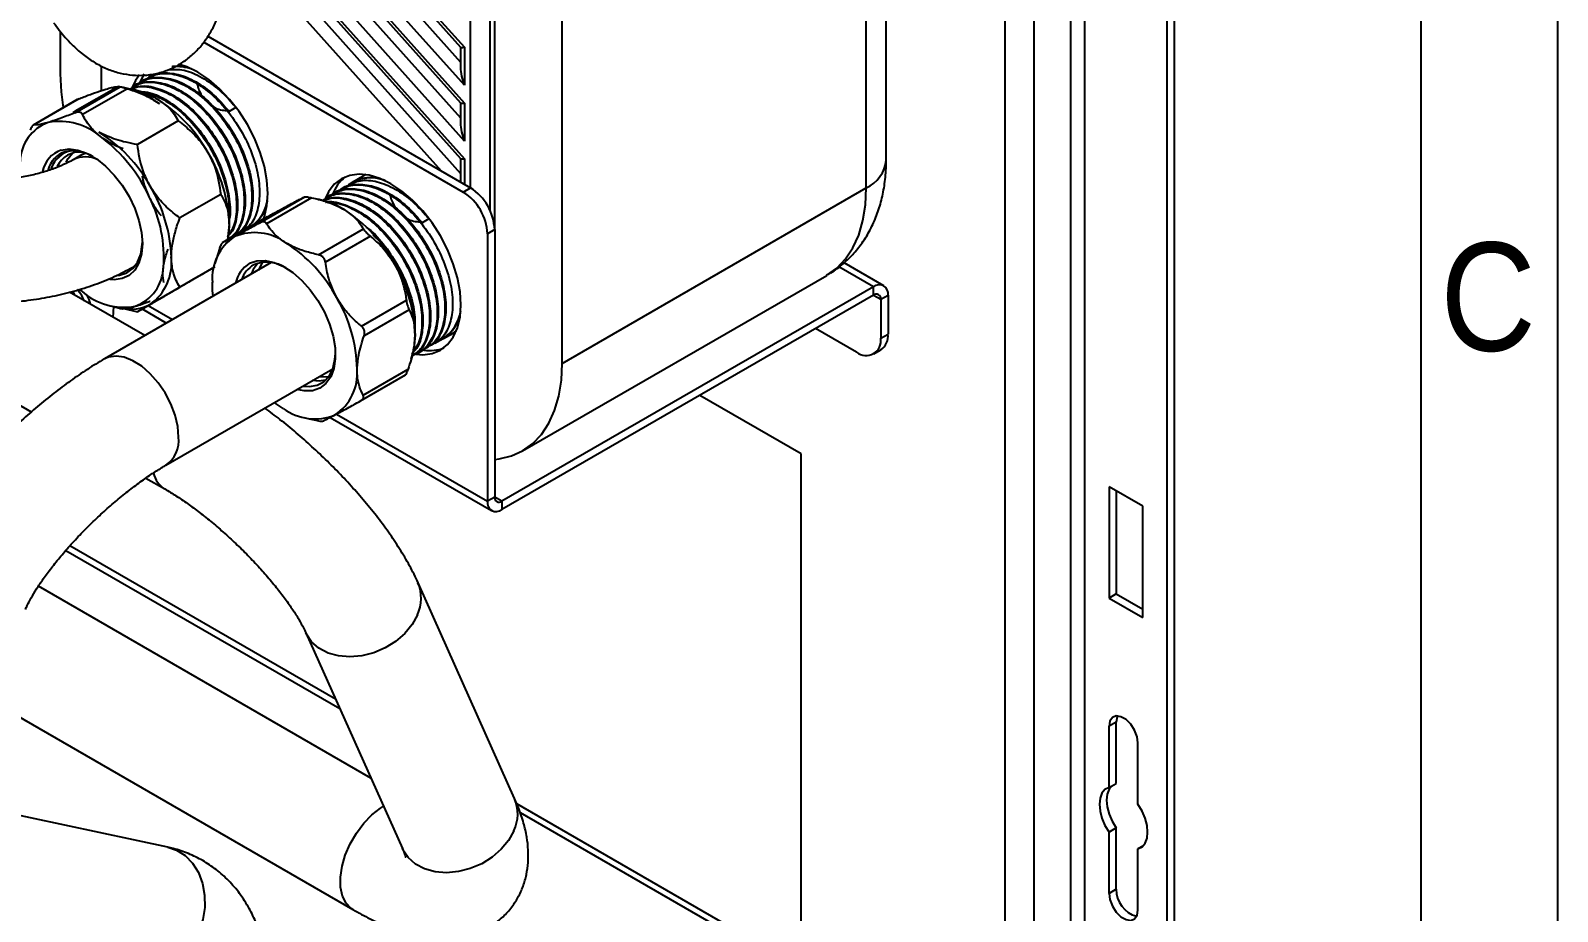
# Model space of a CAD drawing. Extents: x 150 to 4150, y 50 to 2920.
# Drawn here: x 3591 to 4150, y 1009 to 1332 of the extents above; entities that cross this region are included whole.
import ezdxf

# ---------------------------------------------------------------- set-up
doc = ezdxf.new("R2010")
doc.units = 0
doc.header["$LTSCALE"] = 10
doc.linetypes.add('SLD-KATı', pattern=[0])
doc.layers.get('0').update_dxf_attribs({"linetype": 'CONTINUOUS'})
doc.styles.add('SLDTEXTSTYLE1', font='GOTHIC.TTF', dxfattribs={"width": 0.913})

msp = doc.modelspace()

# ---------------------------------------------------------------- linework, layer by layer
at = {"color": 7, "linetype": 'SLD-KATı'}
for p, q in [((4150, 2920), (4150, 50)), ((4100, 2870), (4100, 100)), ((3971.6, 2143.39), (3971.6, 927.91)), ((3976.9, 927.91), (3976.9, 2143.39)), ((3947.73, 923.17), (3947.73, 2132.67)), ((3958.34, 920.26), (3958.34, 2132.67)), ((4006.95, 2126.04), (4006.95, 910.56)), ((4009.6, 2127.57), (4009.6, 912.09)), ((3904.14, 1284.29), (3904.14, 1872.2)), ((3896.82, 1274.08), (3896.82, 1861.99)), ((3785.45, 1209.79), (3785.45, 1797.7)), ((3760.7, 1258.78), (3760.7, 1763)), ((3689.99, 1392.31), (3749.62, 1325.6)), ((3690.7, 1390.01), (3748.21, 1325.68)), ((3691.76, 1383.3), (3748.16, 1320.21)), ((3749.62, 1311.67), (3689.99, 1378.37)), ((3689.99, 1371.89), (3749.62, 1305.19)), ((3690.7, 1369.59), (3748.21, 1305.27)), ((3691.76, 1362.88), (3748.16, 1299.8)), ((3749.62, 1291.26), (3689.99, 1357.96)), ((3689.99, 1351.48), (3749.62, 1284.78)), ((3690.7, 1349.18), (3748.21, 1284.85)), ((3691.76, 1342.47), (3748.16, 1279.38)), ((3601.6, 1331.42), (3601.6, 1315.92)), ((3654.12, 1327.45), (3749.21, 1272.56)), ((3655.65, 1329.64), (3751.86, 1274.09)), ((3748.16, 1325.74), (3748.16, 1318.25)), ((3749.62, 1325.6), (3749.62, 1311.67)), ((3616.63, 1309.76), (3616.63, 1318.77)), ((3633.98, 1314.61), (3633.63, 1314.4)), ((3634.93, 1314.91), (3636.58, 1315.76)), ((3607.09, 1301.65), (3623.57, 1311.17)), ((3622.85, 1311.28), (3607.88, 1302.64)), ((3626.19, 1310.44), (3609.71, 1300.93)), ((3622.85, 1311.28), (3623.54, 1311.15)), ((3625.64, 1310.64), (3624.16, 1311.03)), ((3628.37, 1311.37), (3628.01, 1311.16)), ((3629.95, 1309.7), (3628.3, 1310.13)), ((3631.17, 1312.99), (3630.82, 1312.78)), ((3607.81, 1306.43), (3591.69, 1297.12)), ((3608.37, 1306.7), (3591.89, 1297.18)), ((3665.9, 1303.53), (3663.45, 1302.12)), ((3748.16, 1305.32), (3748.16, 1297.84)), ((3749.62, 1305.19), (3749.62, 1291.26)), ((3607.88, 1302.64), (3606.16, 1301.65)), ((3608.05, 1302.35), (3607.88, 1302.64)), ((3644.82, 1298.6), (3629.85, 1289.96)), ((3609.8, 1286.43), (3606.26, 1284.39)), ((3609.8, 1286.43), (3610.68, 1286.86)), ((3748.16, 1284.91), (3748.16, 1277.43)), ((3708.82, 1276.17), (3707.14, 1275.2)), ((3712.32, 1278.28), (3708.79, 1276.24)), ((3713.66, 1278.94), (3712.32, 1278.28)), ((3660.35, 1271.7), (3645.38, 1263.06)), ((3674.66, 1261.27), (3691.14, 1270.79)), ((3693.66, 1270.47), (3677.18, 1260.96)), ((3698.01, 1269.39), (3696.04, 1269.91)), ((3699.08, 1270.55), (3698.73, 1270.34)), ((3701.88, 1272.17), (3701.53, 1271.96)), ((3704.69, 1273.79), (3704.34, 1273.58)), ((3749.21, 1272.56), (3751.86, 1274.09)), ((3785.45, 1209.79), (3896.82, 1274.08)), ((3677.41, 1263.47), (3660.93, 1253.96)), ((3663.48, 1260.82), (3662.81, 1255.04)), ((3696.21, 1249.54), (3712.69, 1259.05)), ((3736.61, 1262.71), (3734.16, 1261.3)), ((3760.7, 1258.78), (3758.05, 1257.25)), ((3760.7, 1258.78), (3760.7, 1160.8)), ((3715.17, 1256.37), (3698.69, 1246.85)), ((3758.05, 1257.25), (3758.05, 1159.27)), ((3658.63, 1247.88), (3658.23, 1246.43)), ((3659.85, 1251.72), (3658.67, 1247.87)), ((3678.89, 1246.71), (3617.75, 1211.42)), ((3628.76, 1245.41), (3629.11, 1245.62)), ((3657.87, 1244.9), (3645.38, 1237.69)), ((3770.95, 1177.74), (3882.32, 1242.03)), ((3903.22, 1238.22), (3888.67, 1246.62)), ((3606.1, 1236.4), (3606.81, 1234.79)), ((3609.42, 1236.18), (3608.62, 1236.79)), ((3644.82, 1237.36), (3629.85, 1228.72)), ((3899.47, 1237.84), (3763.35, 1159.27)), ((3899.47, 1234.78), (3899.47, 1237.84)), ((3632.53, 1219.95), (3604.93, 1235.88)), ((3620.1, 1230.81), (3623.25, 1229.99)), ((3711.88, 1223.39), (3728.36, 1232.9)), ((3899.47, 1234.78), (3763.35, 1156.2)), ((3902.12, 1233.25), (3904.78, 1234.78)), ((3902.12, 1233.25), (3902.12, 1218.96)), ((3904.78, 1234.78), (3904.78, 1220.49)), ((3624.43, 1230), (3629.85, 1228.72)), ((3631.6, 1229.73), (3640.53, 1224.57)), ((3729.35, 1229.42), (3712.87, 1219.91)), ((3741.91, 1218.86), (3745.44, 1220.9)), ((3893.29, 1213.86), (3878.26, 1222.53)), ((3902.12, 1218.96), (3904.78, 1220.49)), ((3733.18, 1213.91), (3733.53, 1214.11)), ((3735.98, 1215.53), (3736.33, 1215.73)), ((3738.79, 1217.15), (3741.87, 1218.93)), ((3899.53, 1213.24), (3902.19, 1214.77)), ((3730.17, 1211.42), (3730.59, 1212.95)), ((3640.25, 1172.45), (3701.39, 1207.74)), ((3727.89, 1205.42), (3711.41, 1195.91)), ((3712.5, 1198.15), (3728.98, 1207.66)), ((3577.98, 1199.48), (3590.95, 1191.99)), ((3872.96, 1176.6), (3835.82, 1198.04)), ((3690.81, 1189.99), (3692.76, 1189.48)), ((3692.76, 1189.51), (3695.17, 1188.91)), ((3700.46, 1189.98), (3759.6, 1155.83)), ((3872.96, 982.67), (3872.96, 1176.6)), ((3632.92, 1167.76), (3639.85, 1163.76)), ((3998.11, 1157.42), (3985.74, 1164.56)), ((3985.74, 1164.56), (3985.74, 1123.74)), ((3760.7, 1160.8), (3758.05, 1159.27)), ((3763.35, 1159.27), (3763.35, 1156.2)), ((3988.39, 1163.03), (3988.39, 1125.27)), ((3998.11, 1116.59), (3998.11, 1157.42)), ((3702.41, 1086.73), (3605.09, 1142.9)), ((3715.34, 1057.81), (3593.57, 1128.11)), ((3767.99, 1050.31), (3732.62, 1129.4)), ((3988.39, 1125.27), (3985.74, 1123.74)), ((3988.39, 1125.27), (3998.11, 1119.65)), ((3985.74, 1123.74), (3998.11, 1116.59)), ((3691.54, 1111.02), (3726.92, 1031.94)), ((3579.5, 1084.27), (3708.79, 1009.63)), ((3988.39, 1078.32), (3985.74, 1076.79)), ((3985.74, 1054.33), (3985.74, 1076.79)), ((3988.39, 1055.86), (3988.39, 1078.32)), ((3996.35, 1048.21), (3996.35, 1070.66)), ((3985.74, 1054.33), (3988.39, 1055.86)), ((3641, 1032.43), (3558.2, 1050.12)), ((3865.22, 992.74), (3768.79, 1048.4)), ((3988.39, 1039.53), (3985.74, 1038)), ((3985.74, 1015.54), (3985.74, 1038)), ((3988.39, 1017.08), (3988.39, 1039.53)), ((3998.11, 1032.9), (3996.35, 1031.88)), ((3996.35, 1009.42), (3996.35, 1031.88)), ((3988.39, 1017.08), (3985.74, 1015.54))]:
    msp.add_line(p, q, dxfattribs=at)
at = {"color": 8, "linetype": 'SLD-KATı'}
for p, q in [((3758.93, 1757.89), (3758.93, 1265.93)), ((3751.86, 1274.09), (3751.86, 1755.3)), ((3741.23, 1280.23), (3689.99, 1337.54)), ((3749.62, 1284.78), (3749.62, 1275.38)), ((3899.47, 1237.84), (3886.81, 1245.16)), ((3633.8, 1231), (3642.73, 1225.84)), ((3899.47, 1234.78), (3902.12, 1233.25)), ((3702.75, 1191.19), (3758.05, 1159.27)), ((3763.35, 1159.27), (3760.7, 1160.8)), ((3603.63, 1141.22), (3703.94, 1083.31)), ((3770, 1045.17), (3861.47, 992.37))]:
    msp.add_line(p, q, dxfattribs=at)
at = {"color": 7, "linetype": 'SLD-KATı', "flags": 128}
for points in [[(3601.6, 1315.92), (3601.91, 1309.34), (3602.68, 1303.47)], [(3630.63, 1315.55), (3629.15, 1313.46), (3627.91, 1310.91)], [(3632.3, 1315.78), (3631.8, 1314.99), (3630.57, 1312.45)], [(3651.99, 1316.44), (3647.98, 1318.39), (3644.94, 1319.37)], [(3675.97, 1262.55), (3676.36, 1263.62), (3677.3, 1267.59), (3677.62, 1272.04), (3677.3, 1276.86), (3676.36, 1281.91), (3674.82, 1287.09), (3672.72, 1292.27), (3670.11, 1297.31), (3667.05, 1302.09), (3663.62, 1306.5), (3659.91, 1310.42), (3655.99, 1313.76), (3651.99, 1316.44)], [(3601.91, 1287.95), (3604.83, 1288.35), (3608.02, 1287.94), (3611.39, 1286.72), (3614.81, 1284.74), (3618.18, 1282.07), (3621.37, 1278.79), (3624.28, 1275.03), (3626.82, 1270.9), (3628.88, 1266.55), (3630.4, 1262.13), (3631.34, 1257.79), (3631.66, 1253.67), (3631.34, 1249.91), (3630.4, 1246.65), (3628.87, 1243.99), (3626.81, 1242.03), (3624.28, 1240.83), (3621.36, 1240.43), (3619.7, 1240.55)], [(3603.76, 1283.51), (3604.45, 1284.85), (3606.02, 1286.84)], [(3722.7, 1275.62), (3718.69, 1277.57), (3714.77, 1278.74), (3711.06, 1279.11), (3707.63, 1278.66), (3704.57, 1277.41), (3701.96, 1275.39), (3699.86, 1272.64), (3698.62, 1270.09)], [(3730.57, 1213.31), (3730.62, 1213.3), (3734.33, 1212.93), (3737.76, 1213.38), (3740.82, 1214.63), (3743.43, 1216.65), (3745.53, 1219.4), (3747.07, 1222.8), (3748.01, 1226.77), (3748.33, 1231.22), (3748.01, 1236.04), (3747.07, 1241.09), (3745.53, 1246.27), (3743.43, 1251.45), (3740.82, 1256.49), (3737.76, 1261.27), (3734.33, 1265.68), (3730.62, 1269.6), (3726.71, 1272.94), (3722.7, 1275.62)], [(3663.48, 1260.82), (3663.35, 1257.89), (3663.02, 1255.44)], [(3667.9, 1258.42), (3669.02, 1258.72), (3669.4, 1258.85)], [(3622.42, 1242.09), (3623.24, 1242.16), (3625.92, 1242.95), (3628.17, 1244.54), (3629.91, 1246.85), (3631.07, 1249.82), (3631.62, 1253.34), (3631.65, 1254.19)], [(3670.94, 1246.45), (3673.62, 1247.37), (3676.64, 1247.48), (3679.91, 1246.77), (3683.31, 1245.28), (3686.73, 1243.05), (3690.05, 1240.15), (3693.15, 1236.69), (3695.94, 1232.78), (3698.32, 1228.56), (3700.2, 1224.17), (3701.52, 1219.75), (3702.24, 1215.47), (3702.33, 1211.47), (3701.79, 1207.87), (3700.63, 1204.81), (3698.91, 1202.39), (3696.67, 1200.69), (3693.99, 1199.77), (3690.97, 1199.66), (3688.29, 1200.18)], [(3675.67, 1246.84), (3675.57, 1246.7), (3674.18, 1243.99)], [(3610.35, 1232.75), (3609.44, 1234.71), (3607.76, 1236.85)], [(3657.55, 1234.39), (3657.37, 1236.43), (3657.29, 1239.48)], [(3611.21, 1234.93), (3612.01, 1233.2), (3612.54, 1231.48)], [(3621.05, 1230.82), (3620.94, 1228.4), (3620.78, 1226.73)], [(3745.44, 1220.9), (3746.12, 1221.32), (3746.68, 1221.73)], [(3690.49, 1201.45), (3692.85, 1201.26), (3695.67, 1201.74), (3698.1, 1203.03), (3700.03, 1205.09), (3701.42, 1207.82), (3702.2, 1211.15), (3702.36, 1213.37)], [(3760.7, 1174.58), (3762.29, 1174.77), (3766.82, 1175.86), (3770.95, 1177.74), (3774.65, 1180.39), (3777.86, 1183.76), (3780.55, 1187.82), (3782.67, 1192.52), (3784.21, 1197.79), (3785.14, 1203.57), (3785.45, 1209.79)], [(3698.72, 1203.63), (3696.39, 1203.3), (3694.02, 1203.49)], [(3696.68, 1205.02), (3697.45, 1204.91), (3699.89, 1204.89)], [(3683.28, 1193.26), (3680.69, 1194.96), (3680.05, 1195.42)], [(3996.35, 1070.66), (3996.03, 1072.94), (3995.11, 1075.31), (3993.69, 1077.5), (3991.96, 1079.22), (3990.12, 1080.29), (3988.39, 1080.56), (3986.98, 1080.01), (3986.06, 1078.69), (3985.74, 1076.79)], [(3988.86, 1080.56), (3988.71, 1080.23), (3988.39, 1078.32)], [(3985.74, 1054.33), (3984.26, 1053.56), (3983.14, 1052.23), (3982.44, 1050.41), (3982.2, 1048.21), (3982.44, 1045.72), (3983.14, 1043.1), (3984.26, 1040.48), (3985.74, 1038)], [(3986.62, 1054.84), (3985.79, 1053.76), (3985.09, 1051.95), (3984.86, 1049.74), (3985.09, 1047.26), (3985.79, 1044.63), (3986.91, 1042.01), (3988.39, 1039.53)], [(3996.35, 1031.88), (3997.83, 1032.65), (3998.95, 1033.97), (3999.65, 1035.79), (3999.88, 1038), (3999.65, 1040.48), (3998.95, 1043.1), (3997.83, 1045.73), (3996.35, 1048.21)], [(3985.74, 1015.54), (3986.06, 1013.27), (3986.98, 1010.89), (3988.39, 1008.71), (3990.12, 1006.98), (3991.96, 1005.92), (3993.69, 1005.65), (3995.11, 1006.2), (3996.03, 1007.51), (3996.35, 1009.42)]]:
    msp.add_lwpolyline(points, dxfattribs=at)
at = {"color": 8, "linetype": 'SLD-KATı', "flags": 128}
for points in [[(3882.32, 1242.03), (3882.32, 1242.04), (3886.02, 1244.68), (3889.23, 1248.05), (3891.92, 1252.11), (3894.04, 1256.81), (3895.58, 1262.08), (3896.51, 1267.86), (3896.82, 1274.08)], [(3629.13, 1245.64), (3629.04, 1245.58), (3628.76, 1245.41)], [(3644.91, 1182.75), (3644.59, 1186.63), (3643.62, 1190.74), (3642.06, 1194.89), (3639.97, 1198.92), (3637.42, 1202.67), (3634.53, 1205.97), (3631.41, 1208.7), (3628.2, 1210.75), (3625.02, 1212.02), (3622, 1212.47), (3619.27, 1212.08), (3617.75, 1211.42)], [(3732.39, 1117.59), (3730.45, 1114.06), (3727.75, 1110.78), (3724.42, 1107.89), (3720.58, 1105.5), (3716.39, 1103.72), (3712.03, 1102.61), (3707.67, 1102.22), (3703.49, 1102.56), (3699.66, 1103.63), (3696.34, 1105.38), (3693.66, 1107.74), (3691.74, 1110.6), (3691.54, 1111.01)], [(3708.79, 1009.63), (3708.17, 1010.03), (3706.28, 1011.95), (3704.96, 1014.57), (3704.25, 1017.79), (3704.19, 1021.47), (3704.78, 1025.47), (3705.99, 1029.61), (3707.78, 1033.73), (3710.07, 1037.67), (3712.77, 1041.25), (3715.76, 1044.34), (3718.94, 1046.8), (3719.98, 1047.45)], [(3767.76, 1038.5), (3765.82, 1034.97), (3763.13, 1031.7), (3759.8, 1028.8), (3755.96, 1026.42), (3751.77, 1024.63), (3747.41, 1023.52), (3743.04, 1023.13), (3738.86, 1023.48), (3735.03, 1024.55), (3731.71, 1026.29), (3729.04, 1028.65), (3727.11, 1031.52), (3726.92, 1031.94)], [(3641, 1032.43), (3644.17, 1031.36), (3647.33, 1029.37), (3650.04, 1026.6), (3652.18, 1023.17), (3653.68, 1019.22), (3654.46, 1014.91), (3654.5, 1010.42), (3653.79, 1005.92), (3652.37, 1001.61), (3650.29, 997.66), (3647.64, 994.24), (3644.52, 991.47)]]:
    msp.add_lwpolyline(points, dxfattribs=at)
at = {"color": 7, "linetype": 'SLD-KATı'}
for centre, radius, start, end in [((3644.26, 1302.08), 16.45, 69.5874, 96.1459), ((3644.21, 1302.17), 16.43, 70.9739, 95.1429), ((3618.76, 1279.93), 31.46, 52.3461, 74.2517), ((3622.54, 1282.35), 28.33, 59.4098, 74.8374), ((3608.33, 1260.84), 54.1, 28.8556, 58.0453), ((3602.58, 1283.28), 15.75, 110.2603, 178.128), ((3601.31, 1275.05), 23.38, 48.6211, 100.3296), ((3587.11, 1248.6), 54.1, 28.8556, 58.0453), ((3580.58, 1245.84), 59.13, 24.7744, 52.2594), ((3605.29, 1278.16), 10.36, 109.0546, 168.9233), ((3606.45, 1278.17), 9.69, 108.7971, 164.3831), ((3607.49, 1278.16), 9.7, 100.0227, 161.5778), ((3608.71, 1278.11), 9.11, 84.0563, 155.1502), ((3606.17, 1273.49), 14.14, 58.5899, 101.5973), ((3609.4, 1258.97), 54.11, 1.9565, 31.1437), ((3714.92, 1266.7), 14.5, 128.2269, 160.1213), ((3715.26, 1264.46), 13.4, 68.017, 124.2955), ((3715.31, 1263.5), 14.24, 67.7575, 117.1238), ((3591.81, 1248.86), 47.7, 355.3497, 27.1403), ((3588.19, 1246.72), 54.11, 1.9565, 31.1437), ((3662.47, 1272.17), 15.26, 310.6405, 351.0194), ((3738.86, 1256.38), 19.21, 2.6055, 57.3945), ((3741.51, 1257.91), 19.21, 2.6055, 57.3945), ((3662.44, 1272.09), 15.32, 312.6558, 349.537), ((3690.38, 1241.47), 28.95, 58.4149, 74.7128), ((3675.78, 1219.98), 54.91, 28.2839, 57.1809), ((3675.57, 1240.97), 18.34, 123.5798, 184.6844), ((3672.77, 1238.28), 19.42, 53.4802, 112.2259), ((3654.57, 1207.74), 54.91, 28.2839, 57.1809), ((3623.49, 1246.72), 18.87, 305.698, 5.6204), ((3623.61, 1245.5), 15.75, 290.2603, 358.128), ((3676.83, 1236.83), 11.28, 121.4857, 168.1146), ((3677.38, 1237.29), 9.9, 119.9732, 161.5857), ((3681.47, 1239.06), 10.5, 134.6461, 161.1097), ((3677.29, 1234.29), 12.56, 56.3225, 112.7461), ((3678.27, 1218.91), 53.27, 1.0758, 30.5736), ((3624.88, 1253.72), 23.38, 228.6211, 280.3296), ((3901.54, 1235.31), 3.28, 350.786, 129.2033), ((3627.42, 1244.63), 15, 257.8126, 298.1499), ((3657.06, 1206.66), 53.27, 1.0758, 30.5736), ((3900.51, 1233.51), 1.64, 350.786, 129.2033), ((3734.33, 1230.8), 14.07, 297.1584, 350.5184), ((3733.89, 1231.05), 14.51, 303.3732, 351.7347), ((3703.8, 1220.11), 27.73, 345.0426, 359.577), ((3898.83, 1219.74), 5.99, 304.0564, 7.2558), ((3736.76, 1228.77), 14.32, 262.1774, 291.8583), ((3896.74, 1218.09), 5.46, 230.7967, 9.214), ((3692.04, 1206.16), 18.34, 303.5798, 4.6844), ((3694.84, 1208.86), 19.42, 233.4802, 292.2259), ((3761.28, 1158.74), 3.28, 170.786, 309.2033), ((3762.32, 1160.53), 1.64, 170.786, 309.2033), ((3998.38, 1016.85), 9.99, 178.6852, 255.4822)]:
    msp.add_arc(centre, radius, start, end, dxfattribs=at)
at = {"color": 8, "linetype": 'SLD-KATı'}
for centre, radius, start, end in [((3610.78, 1275.44), 10.02, 62.5701, 116.7522), ((3891.63, 1285.54), 12.57, 294.3747, 354.3052), ((3633.71, 1181.61), 11.27, 305.6398, 5.7872), ((3644.68, 1171.52), 9.15, 192.2028, 238.0369), ((3719.27, 1123.75), 14.49, 334.8338, 22.9596), ((3754.64, 1044.67), 14.49, 334.8351, 22.9185)]:
    msp.add_arc(centre, radius, start, end, dxfattribs=at)
at = {"color": 7, "linetype": 'SLD-KATı'}
for centre, major_axis, ratio, start_param, end_param in [((3753.16, 1327.65), (4.99, 1.9), 0.184423, 3.211894, 3.856689), ((3753.16, 1313.71), (-3.28, 8.59), 0.439674, 0.8557, 1.641098), ((3753.16, 1307.23), (4.99, 1.9), 0.184423, 3.211894, 3.856689), ((3753.16, 1293.3), (-3.28, 8.59), 0.439674, 0.8557, 1.641098), ((3753.16, 1286.82), (4.99, 1.9), 0.184423, 3.211894, 3.856689), ((3753.16, 1272.88), (-3.28, 8.59), 0.439674, 0.8557, 1.014518)]:
    msp.add_ellipse(centre, major_axis=major_axis, ratio=ratio, start_param=start_param, end_param=end_param, dxfattribs=at)
for points, knots in [([(3599.15, 1334.6), (3599.82, 1333.69), (3601.91, 1330.86), (3605.4, 1326.92), (3609.68, 1323.04), (3613.83, 1320.13), (3618.04, 1317.91), (3622.39, 1316.34), (3626.85, 1315.43), (3631.53, 1315.21), (3636.29, 1315.76), (3640.93, 1317.13), (3645.14, 1319.17), (3648.88, 1321.77), (3652.15, 1324.85), (3654.97, 1328.36), (3657.4, 1332.3), (3659.46, 1336.76), (3661.19, 1341.9), (3662.54, 1347.81), (3663.45, 1354.43), (3663.83, 1360.41), (3663.87, 1364.18), (3663.88, 1365.45)], [0, 0, 0, 0, 0.032766, 0.101948, 0.157538, 0.206998, 0.252376, 0.295174, 0.336402, 0.376741, 0.420683, 0.463079, 0.504393, 0.545231, 0.586376, 0.628735, 0.673451, 0.721993, 0.776062, 0.836709, 0.902091, 0.966991, 1, 1, 1, 1]), ([(3629.32, 1311.67), (3630.75, 1312.59), (3633.73, 1314.51), (3639.66, 1314.58), (3646.2, 1312.49), (3652.87, 1308.18), (3659.15, 1302.07), (3664.57, 1294.59), (3668.71, 1286.34), (3671.28, 1277.98), (3672.07, 1270.1), (3671.02, 1263.43), (3668.67, 1258.66), (3666.15, 1257.17), (3665.13, 1256.57)], [0, 0, 0, 0, 0.080306, 0.167086, 0.253231, 0.338262, 0.425176, 0.510862, 0.596285, 0.683226, 0.768433, 0.854357, 0.941219, 1, 1, 1, 1]), ([(3631.19, 1312.97), (3631.21, 1312.99), (3632.58, 1314.27), (3636.55, 1314.82), (3642.68, 1314.24), (3649.38, 1311.11), (3655.94, 1306.01), (3661.92, 1299.26), (3666.84, 1291.38), (3670.36, 1282.99), (3672.18, 1274.78), (3672.23, 1267.26), (3670.35, 1261.38), (3668.31, 1257.98), (3666.69, 1257.28), (3666.65, 1257.26)], [0, 0, 0, 0, 0.00182, 0.09196, 0.183479, 0.273048, 0.363686, 0.455078, 0.544407, 0.635437, 0.72659, 0.815879, 0.907191, 0.997995, 1, 1, 1, 1]), ([(3632.12, 1313.29), (3633.55, 1314.21), (3636.53, 1316.13), (3642.47, 1316.2), (3649.01, 1314.11), (3655.68, 1309.8), (3661.96, 1303.69), (3667.37, 1296.21), (3671.52, 1287.96), (3674.08, 1279.6), (3674.88, 1271.72), (3673.82, 1265.05), (3671.48, 1260.28), (3668.96, 1258.79), (3667.94, 1258.19)], [0, 0, 0, 0, 0.080306, 0.167086, 0.253231, 0.338262, 0.425176, 0.510862, 0.596285, 0.683226, 0.768433, 0.854357, 0.941219, 1, 1, 1, 1]), ([(3633.99, 1314.59), (3634.02, 1314.61), (3635.39, 1315.89), (3639.35, 1316.44), (3645.49, 1315.86), (3652.18, 1312.71), (3658.34, 1308.02), (3661.87, 1303.94), (3663.45, 1302.12)], [0, 0, 0, 0, 0.004169, 0.210655, 0.420297, 0.625475, 0.833102, 1, 1, 1, 1]), ([(3640.99, 1317.3), (3642.42, 1317.46), (3645.77, 1317.83), (3651.84, 1315.67), (3658.47, 1311.43), (3663.15, 1306.9), (3665.49, 1304.04), (3665.9, 1303.53)], [0, 0, 0, 0, 0.187992, 0.440582, 0.689903, 0.944747, 1, 1, 1, 1]), ([(3608.37, 1306.7), (3608.65, 1306.81), (3610.3, 1307.47), (3613.24, 1308.6), (3616.27, 1309.67), (3617.81, 1310.14), (3618.33, 1310.3)], [0, 0, 0, 0, 0.073265, 0.436543, 0.808871, 1, 1, 1, 1]), ([(3618.33, 1310.3), (3619.02, 1310.49), (3620.39, 1310.87), (3621.82, 1311.13), (3622.88, 1311.23), (3623.34, 1311.19), (3623.57, 1311.17)], [0, 0, 0, 0, 0.272941, 0.5513799, 0.7748074, 1, 1, 1, 1]), ([(3623.57, 1311.17), (3623.67, 1311.15), (3623.88, 1311.11), (3624.6, 1310.91), (3625.41, 1310.67), (3625.97, 1310.51), (3626.19, 1310.44)], [0, 0, 0, 0, 0.280694, 0.562832, 0.82575, 1, 1, 1, 1]), ([(3624.1, 1311.05), (3624.75, 1310.93), (3627.01, 1310.51), (3630.75, 1309.5), (3634.4, 1308.14), (3636.31, 1307.1), (3636.96, 1306.75)], [0, 0, 0, 0, 0.1361872, 0.4748002, 0.8218482, 1, 1, 1, 1]), ([(3626.19, 1310.44), (3627.84, 1309.89), (3630.34, 1309.06), (3633.44, 1307.62), (3635.79, 1306.36), (3637.22, 1305.37), (3637.98, 1304.84)], [0, 0, 0, 0, 0.382246, 0.577663, 0.77475, 1, 1, 1, 1]), ([(3627.15, 1310.38), (3628.38, 1311.16), (3631.17, 1312.93), (3636.86, 1312.95), (3643.39, 1310.87), (3650.07, 1306.56), (3656.35, 1300.45), (3661.76, 1292.97), (3665.91, 1284.72), (3668.47, 1276.36), (3669.27, 1268.48), (3668.21, 1261.81), (3665.86, 1257.04), (3663.34, 1255.55), (3662.33, 1254.95)], [0, 0, 0, 0, 0.069764, 0.157538, 0.244671, 0.330676, 0.418587, 0.505255, 0.591657, 0.679595, 0.765779, 0.852688, 0.940545, 1, 1, 1, 1]), ([(3627.26, 1310.27), (3627.57, 1310.44), (3629.48, 1311.52), (3634.09, 1311.25), (3640.57, 1309.27), (3647.26, 1304.93), (3653.54, 1298.83), (3658.96, 1291.35), (3663.1, 1283.11), (3665.67, 1274.73), (3666.43, 1266.91), (3665.57, 1260.35), (3663.68, 1257.45), (3662.79, 1256.1)], [0, 0, 0, 0, 0.01973, 0.119986, 0.21951, 0.317745, 0.418157, 0.51715, 0.615839, 0.716282, 0.814721, 0.913989, 1, 1, 1, 1]), ([(3628.1, 1310.51), (3629.02, 1310.85), (3631.69, 1311.83), (3637.13, 1310.89), (3643.75, 1307.9), (3650.34, 1302.76), (3656.3, 1296.02), (3661.23, 1288.13), (3664.74, 1279.76), (3666.59, 1271.51), (3666.54, 1264.13), (3665.26, 1258.77), (3663.42, 1256.78), (3662.8, 1256.11)], [0, 0, 0, 0, 0.053357, 0.153872, 0.252247, 0.351796, 0.452172, 0.550282, 0.650261, 0.750376, 0.848442, 0.948731, 1, 1, 1, 1]), ([(3628.38, 1311.35), (3628.41, 1311.37), (3629.78, 1312.65), (3633.74, 1313.2), (3639.88, 1312.62), (3646.58, 1309.49), (3653.14, 1304.39), (3659.11, 1297.64), (3664.03, 1289.76), (3667.55, 1281.37), (3669.37, 1273.16), (3669.42, 1265.64), (3667.54, 1259.76), (3665.51, 1256.36), (3663.88, 1255.66), (3663.85, 1255.64)], [0, 0, 0, 0, 0.00182, 0.09196, 0.183479, 0.273048, 0.363686, 0.455078, 0.544407, 0.635437, 0.72659, 0.815879, 0.907191, 0.997995, 1, 1, 1, 1]), ([(3630.29, 1309.32), (3630.64, 1309.34), (3632.93, 1309.49), (3637.83, 1307.49), (3644.44, 1303.36), (3650.74, 1297.2), (3656.14, 1289.74), (3660.32, 1281.46), (3662.75, 1273.2), (3663.68, 1267.32), (3663.26, 1264.84), (3663.21, 1264.53)], [0, 0, 0, 0, 0.0244093, 0.1614193, 0.2966565, 0.4348892, 0.5711685, 0.70703, 0.8453063, 0.9808236, 1, 1, 1, 1]), ([(3631.01, 1309.36), (3632.13, 1309.29), (3635.26, 1309.07), (3640.98, 1306.19), (3647.52, 1301.17), (3653.5, 1294.39), (3658.41, 1286.52), (3661.97, 1278.11), (3663.65, 1270.01), (3664.05, 1264.54), (3663.41, 1262.43), (3663.37, 1262.29)], [0, 0, 0, 0, 0.07206, 0.202149, 0.33379, 0.466526, 0.596264, 0.728475, 0.860864, 0.990545, 1, 1, 1, 1]), ([(3651.63, 1312.65), (3651.89, 1311.36), (3652.47, 1308.5), (3657.84, 1302.63), (3662.24, 1302.44), (3663.88, 1302.37)], [0, 0, 0, 0, 0.340143, 0.754916, 1, 1, 1, 1]), ([(3607.81, 1306.42), (3607.82, 1306.43), (3607.96, 1306.54), (3608.17, 1306.62), (3608.37, 1306.7)], [0, 0, 0, 0, 0.051475, 1, 1, 1, 1]), ([(3636.96, 1306.75), (3638.63, 1305.6), (3642.17, 1303.19), (3643.9, 1300.19), (3644.82, 1298.6)], [0, 0, 0, 0, 0.472492, 1, 1, 1, 1]), ([(3597.12, 1298.05), (3596.64, 1297.91), (3595.24, 1297.52), (3593.46, 1297.17), (3592.39, 1297.12), (3591.96, 1297.17), (3591.89, 1297.18)], [0, 0, 0, 0, 0.191127, 0.553705, 0.926736, 1, 1, 1, 1]), ([(3607.09, 1301.65), (3606.24, 1301.32), (3604.55, 1300.65), (3602, 1299.68), (3599.42, 1298.76), (3597.89, 1298.29), (3597.12, 1298.05)], [0, 0, 0, 0, 0.223518, 0.448621, 0.721723, 1, 1, 1, 1]), ([(3609.71, 1300.93), (3609.56, 1301.15), (3609.27, 1301.61), (3608.53, 1301.92), (3607.76, 1301.89), (3607.28, 1301.72), (3607.09, 1301.65)], [0, 0, 0, 0, 0.280694, 0.562832, 0.82575, 1, 1, 1, 1]), ([(3616.77, 1292.59), (3616.07, 1293.14), (3614.67, 1294.24), (3612.78, 1296.21), (3611.06, 1298.43), (3610.16, 1300.09), (3609.71, 1300.93)], [0, 0, 0, 0, 0.220853, 0.444668, 0.720511, 1, 1, 1, 1]), ([(3644.82, 1298.6), (3646.47, 1297.32), (3649.81, 1294.72), (3653.43, 1290.63), (3655.16, 1287.85), (3655.71, 1286.95)], [0, 0, 0, 0, 0.396747, 0.806752, 1, 1, 1, 1]), ([(3591.89, 1297.18), (3591.8, 1297.17), (3591.63, 1297.13), (3591.23, 1296.64), (3590.85, 1295.97), (3590.61, 1295.48), (3590.52, 1295.28)], [0, 0, 0, 0, 0.280694, 0.562832, 0.82575, 1, 1, 1, 1]), ([(3629.85, 1289.96), (3627.11, 1290.49), (3621.91, 1291.49), (3617.72, 1293.53), (3615.75, 1294.5)], [0, 0, 0, 0, 0.527508, 1, 1, 1, 1]), ([(3624.68, 1288.39), (3624.34, 1288.51), (3622.33, 1289.22), (3619.63, 1290.63), (3617.53, 1292.07), (3616.77, 1292.59)], [0, 0, 0, 0, 0.112367, 0.676119, 1, 1, 1, 1]), ([(3634.5, 1274.71), (3633.56, 1276.57), (3631.09, 1281.44), (3630.32, 1286.7), (3629.85, 1289.96)], [0, 0, 0, 0, 0.381419, 1, 1, 1, 1]), ([(3655.71, 1286.95), (3656.65, 1285.09), (3659.12, 1280.22), (3659.88, 1274.96), (3660.35, 1271.7)], [0, 0, 0, 0, 0.381419, 1, 1, 1, 1]), ([(3606.26, 1284.39), (3605.71, 1284.08), (3604.1, 1283.18), (3600.94, 1281.74), (3596.67, 1280.19), (3591.89, 1278.87), (3586.69, 1277.83), (3581.19, 1277.13), (3575.49, 1276.8), (3569.74, 1276.84), (3564.05, 1277.27), (3558.57, 1278.07), (3553.4, 1279.2), (3548.67, 1280.62), (3544.58, 1282.21), (3541.92, 1283.51), (3540.66, 1284.23), (3540.37, 1284.39)], [0, 0, 0, 0, 0.036915, 0.106885, 0.177852, 0.249996, 0.323166, 0.397143, 0.471674, 0.54649, 0.621313, 0.695795, 0.769675, 0.842713, 0.914705, 0.981056, 1, 1, 1, 1]), ([(3882.25, 1242.09), (3882.78, 1242.37), (3884.98, 1243.52), (3888.4, 1246.22), (3892.41, 1250.09), (3895.83, 1254.51), (3898.69, 1259.37), (3900.98, 1264.65), (3902.68, 1270.34), (3903.77, 1276.44), (3904.12, 1281.15), (3904.14, 1283.81), (3904.14, 1284.29)], [0, 0, 0, 0, 0.03653, 0.149306, 0.261184, 0.373218, 0.486532, 0.60223, 0.721299, 0.844422, 0.972023, 1, 1, 1, 1]), ([(3634.26, 1270.62), (3633.22, 1273), (3632.11, 1275.55), (3631.74, 1278.26), (3631.71, 1278.44)], [0, 0, 0, 0, 0.932698, 1, 1, 1, 1]), ([(3702.83, 1272.47), (3704.26, 1273.39), (3707.24, 1275.31), (3713.18, 1275.38), (3719.72, 1273.28), (3726.39, 1268.98), (3732.67, 1262.87), (3738.08, 1255.39), (3742.23, 1247.14), (3744.8, 1238.78), (3745.59, 1230.91), (3744.55, 1224.21), (3741.91, 1219.07), (3738.97, 1217.41), (3737.56, 1216.6)], [0, 0, 0, 0, 0.078558, 0.163448, 0.247718, 0.330898, 0.415919, 0.49974, 0.583303, 0.668352, 0.751704, 0.835757, 0.920727, 1, 1, 1, 1]), ([(3704.7, 1273.77), (3704.73, 1273.79), (3706.1, 1275.07), (3710.06, 1275.62), (3716.2, 1275.04), (3722.89, 1271.89), (3729.05, 1267.2), (3732.58, 1263.12), (3734.16, 1261.3)], [0, 0, 0, 0, 0.004169, 0.210655, 0.420297, 0.625475, 0.833102, 1, 1, 1, 1]), ([(3705.64, 1274.09), (3707.07, 1275.01), (3710.05, 1276.93), (3715.98, 1277), (3722.52, 1274.91), (3729.19, 1270.6), (3733.86, 1266.08), (3736.2, 1263.22), (3736.61, 1262.71)], [0, 0, 0, 0, 0.180862, 0.376303, 0.570315, 0.761817, 0.957561, 1, 1, 1, 1]), ([(3638.63, 1263.83), (3638.54, 1263.92), (3637.34, 1265.22), (3635.85, 1267.52), (3634.66, 1269.83), (3634.26, 1270.62)], [0, 0, 0, 0, 0.046893, 0.676699, 1, 1, 1, 1]), ([(3645.38, 1263.06), (3643.74, 1264.34), (3640.39, 1266.94), (3636.77, 1271.03), (3635.05, 1273.81), (3634.5, 1274.71)], [0, 0, 0, 0, 0.396747, 0.806752, 1, 1, 1, 1]), ([(3660.35, 1271.7), (3660.72, 1271.1), (3661.64, 1269.59), (3662.76, 1266.75), (3663.4, 1263.65), (3663.46, 1261.53), (3663.48, 1260.82)], [0, 0, 0, 0, 0.2056137, 0.5170117, 0.8361666, 1, 1, 1, 1]), ([(3686.64, 1268.5), (3687.25, 1268.82), (3688.49, 1269.48), (3689.72, 1270.11), (3690.6, 1270.55), (3690.96, 1270.71), (3691.14, 1270.79)], [0, 0, 0, 0, 0.272941, 0.55138, 0.774807, 1, 1, 1, 1]), ([(3691.14, 1270.79), (3691.22, 1270.81), (3691.4, 1270.84), (3692.08, 1270.77), (3692.88, 1270.64), (3693.44, 1270.52), (3693.66, 1270.47)], [0, 0, 0, 0, 0.280694, 0.562832, 0.82575, 1, 1, 1, 1]), ([(3693.66, 1270.47), (3695.32, 1270.07), (3697.84, 1269.47), (3700.96, 1268.36), (3703.33, 1267.37), (3704.77, 1266.56), (3705.54, 1266.13)], [0, 0, 0, 0, 0.382246, 0.577663, 0.77475, 1, 1, 1, 1]), ([(3697.83, 1269.54), (3699.07, 1270.33), (3701.87, 1272.11), (3707.57, 1272.13), (3714.1, 1270.05), (3720.78, 1265.74), (3727.06, 1259.63), (3732.47, 1252.15), (3736.62, 1243.9), (3739.18, 1235.54), (3739.97, 1227.68), (3738.96, 1220.91), (3736.15, 1215.99), (3733.13, 1213.31), (3730.89, 1213.09), (3730.45, 1213.04)], [0, 0, 0, 0, 0.067054, 0.150795, 0.233923, 0.315976, 0.399846, 0.482531, 0.564962, 0.648859, 0.731081, 0.813996, 0.897815, 0.979749, 1, 1, 1, 1]), ([(3697.95, 1269.44), (3698.27, 1269.62), (3700.19, 1270.69), (3704.8, 1270.43), (3711.28, 1268.45), (3717.97, 1264.11), (3724.25, 1258.01), (3729.67, 1250.53), (3733.81, 1242.28), (3736.38, 1233.92), (3737.17, 1226.04), (3736.11, 1219.37), (3733.77, 1214.6), (3731.25, 1213.11), (3730.23, 1212.51)], [0, 0, 0, 0, 0.018436, 0.111053, 0.202994, 0.293745, 0.386506, 0.477956, 0.569126, 0.661916, 0.752855, 0.844559, 0.937264, 1, 1, 1, 1]), ([(3698.1, 1269.49), (3699.25, 1269.92), (3702.14, 1271.01), (3707.84, 1270.08), (3714.47, 1267.07), (3721.05, 1261.95), (3727.02, 1255.2), (3731.93, 1247.32), (3735.45, 1238.93), (3737.28, 1230.71), (3737.32, 1223.22), (3735.48, 1217.26), (3733.09, 1213.65), (3731.03, 1212.87), (3730.61, 1212.71)], [0, 0, 0, 0, 0.061218, 0.153618, 0.24405, 0.335562, 0.427834, 0.518023, 0.609931, 0.701962, 0.792111, 0.884303, 0.975982, 1, 1, 1, 1]), ([(3699.09, 1270.53), (3699.12, 1270.55), (3700.49, 1271.83), (3704.45, 1272.38), (3710.59, 1271.8), (3717.29, 1268.67), (3723.85, 1263.57), (3729.82, 1256.82), (3734.74, 1248.94), (3738.26, 1240.55), (3740.09, 1232.33), (3740.12, 1224.84), (3738.28, 1218.88), (3735.89, 1215.27), (3733.84, 1214.49), (3733.41, 1214.33)], [0, 0, 0, 0, 0.001781, 0.09, 0.179567, 0.267227, 0.355933, 0.445376, 0.5328, 0.62189, 0.7111, 0.798485, 0.88785, 0.976719, 1, 1, 1, 1]), ([(3700.03, 1270.85), (3701.46, 1271.77), (3704.44, 1273.69), (3710.37, 1273.76), (3716.91, 1271.66), (3723.58, 1267.36), (3729.86, 1261.25), (3735.28, 1253.77), (3739.42, 1245.52), (3741.99, 1237.16), (3742.78, 1229.29), (3741.74, 1222.59), (3739.1, 1217.45), (3736.17, 1215.79), (3734.75, 1214.98)], [0, 0, 0, 0, 0.078558, 0.163448, 0.247718, 0.330898, 0.415919, 0.49974, 0.583303, 0.668352, 0.751704, 0.835757, 0.920727, 1, 1, 1, 1]), ([(3701.9, 1272.15), (3701.92, 1272.17), (3703.29, 1273.45), (3707.26, 1274), (3713.39, 1273.42), (3720.09, 1270.29), (3726.66, 1265.19), (3732.63, 1258.44), (3737.55, 1250.56), (3741.07, 1242.17), (3742.89, 1233.95), (3742.93, 1226.46), (3741.09, 1220.5), (3738.7, 1216.89), (3736.65, 1216.11), (3736.22, 1215.95)], [0, 0, 0, 0, 0.001781, 0.09, 0.179567, 0.267227, 0.355933, 0.445376, 0.5328, 0.62189, 0.7111, 0.798485, 0.88785, 0.976719, 1, 1, 1, 1]), ([(3722.34, 1271.83), (3722.6, 1270.54), (3723.18, 1267.68), (3728.55, 1261.81), (3732.95, 1261.62), (3734.59, 1261.55)], [0, 0, 0, 0, 0.340143, 0.754916, 1, 1, 1, 1]), ([(3677.41, 1263.47), (3677.67, 1263.62), (3679.23, 1264.47), (3681.97, 1265.98), (3684.77, 1267.5), (3686.17, 1268.24), (3686.64, 1268.5)], [0, 0, 0, 0, 0.073265, 0.4365434, 0.8088712, 1, 1, 1, 1]), ([(3698.78, 1268.88), (3698.8, 1268.89), (3700.62, 1269.42), (3705.08, 1268.34), (3711.65, 1265.48), (3718.24, 1260.32), (3724.21, 1253.58), (3729.13, 1245.69), (3732.64, 1237.32), (3734.49, 1229.07), (3734.45, 1221.68), (3733.12, 1216.23), (3731.2, 1214.17), (3730.5, 1213.43)], [0, 0, 0, 0, 0.00156, 0.106938, 0.210072, 0.314438, 0.41967, 0.522527, 0.627343, 0.732301, 0.835112, 0.940253, 1, 1, 1, 1]), ([(3700.65, 1268.49), (3701.11, 1268.52), (3703.52, 1268.69), (3708.54, 1266.68), (3715.15, 1262.53), (3721.45, 1256.38), (3726.86, 1248.91), (3731, 1240.66), (3733.58, 1232.29), (3734.34, 1224.46), (3733.43, 1217.69), (3731.4, 1214.63), (3730.41, 1213.13)], [0, 0, 0, 0, 0.025934, 0.134785, 0.242229, 0.352052, 0.460323, 0.568262, 0.67812, 0.785786, 0.894358, 1, 1, 1, 1]), ([(3705.54, 1266.13), (3706.91, 1265.19), (3710, 1263.08), (3711.73, 1260.49), (3712.69, 1259.05)], [0, 0, 0, 0, 0.444644, 1, 1, 1, 1]), ([(3642.26, 1248.57), (3642.28, 1249.31), (3642.34, 1251.45), (3642.96, 1255.29), (3644.08, 1259.43), (3645.02, 1262.04), (3645.38, 1263.06)], [0, 0, 0, 0, 0.163832, 0.47463, 0.794388, 1, 1, 1, 1]), ([(3674.66, 1261.27), (3673.87, 1260.84), (3672.28, 1259.97), (3669.9, 1258.67), (3667.52, 1257.37), (3666.13, 1256.63), (3665.43, 1256.25)], [0, 0, 0, 0, 0.223518, 0.448621, 0.721723, 1, 1, 1, 1]), ([(3677.18, 1260.96), (3677.03, 1261.15), (3676.74, 1261.54), (3676.02, 1261.73), (3675.29, 1261.59), (3674.84, 1261.37), (3674.66, 1261.27)], [0, 0, 0, 0, 0.2806938, 0.5628322, 0.8257499, 1, 1, 1, 1]), ([(3684.33, 1253.88), (3683.62, 1254.33), (3682.21, 1255.24), (3680.3, 1256.9), (3678.55, 1258.8), (3677.64, 1260.24), (3677.18, 1260.96)], [0, 0, 0, 0, 0.220853, 0.444668, 0.720511, 1, 1, 1, 1]), ([(3712.69, 1259.05), (3712.84, 1258.82), (3713.13, 1258.37), (3713.83, 1257.57), (3714.55, 1256.89), (3714.99, 1256.52), (3715.17, 1256.37)], [0, 0, 0, 0, 0.280694, 0.562832, 0.82575, 1, 1, 1, 1]), ([(3713.67, 1259.72), (3714.23, 1259.31), (3716.97, 1257.26), (3721.38, 1251.87), (3726.34, 1244.09), (3729.8, 1235.72), (3731.63, 1228.15), (3731.46, 1224.03), (3731.39, 1222.34)], [0, 0, 0, 0, 0.050892, 0.254084, 0.452688, 0.655076, 0.857738, 1, 1, 1, 1]), ([(3660.93, 1253.96), (3660.87, 1253.91), (3660.73, 1253.8), (3660.42, 1253.21), (3660.11, 1252.46), (3659.92, 1251.93), (3659.85, 1251.72)], [0, 0, 0, 0, 0.280694, 0.562832, 0.82575, 1, 1, 1, 1]), ([(3665.43, 1256.25), (3664.99, 1256.02), (3663.73, 1255.35), (3662.19, 1254.56), (3661.31, 1254.13), (3660.99, 1253.99), (3660.93, 1253.96)], [0, 0, 0, 0, 0.1911271, 0.5537053, 0.9267357, 1, 1, 1, 1]), ([(3664.04, 1255.8), (3663.98, 1255.75), (3663.62, 1255.48), (3663.12, 1255.49), (3662.71, 1255.51)], [0, 0, 0, 0, 0.1744365, 1, 1, 1, 1]), ([(3696.21, 1249.54), (3694.55, 1249.94), (3691.19, 1250.75), (3687.21, 1252.28), (3685.1, 1253.45), (3684.33, 1253.88)], [0, 0, 0, 0, 0.3824108, 0.7746528, 1, 1, 1, 1]), ([(3715.17, 1256.37), (3716.72, 1255.04), (3720.16, 1252.08), (3722.72, 1248.16), (3724.13, 1246)], [0, 0, 0, 0, 0.4489905, 1, 1, 1, 1]), ([(3716.12, 1256.85), (3716.93, 1256.09), (3719.84, 1253.39), (3724.04, 1247.22), (3728.15, 1239.09), (3730.51, 1231.99), (3730.78, 1228.16), (3730.86, 1226.9)], [0, 0, 0, 0, 0.099673, 0.3566, 0.612739, 0.87343, 1, 1, 1, 1]), ([(3639.36, 1244.99), (3639.61, 1246.59), (3639.94, 1248.72), (3640.91, 1251.07), (3641.15, 1251.65)], [0, 0, 0, 0, 0.7523133, 1, 1, 1, 1]), ([(3645.38, 1237.69), (3644.47, 1239.28), (3642.74, 1242.28), (3642.42, 1246.55), (3642.26, 1248.57)], [0, 0, 0, 0, 0.527508, 1, 1, 1, 1]), ([(3698.69, 1246.85), (3698.61, 1247.22), (3698.45, 1247.94), (3697.78, 1248.82), (3696.98, 1249.33), (3696.43, 1249.48), (3696.21, 1249.54)], [0, 0, 0, 0, 0.280694, 0.562832, 0.82575, 1, 1, 1, 1]), ([(3517.88, 1245.41), (3519.09, 1244.74), (3522.47, 1242.86), (3528.37, 1240.16), (3535.66, 1237.48), (3543.28, 1235.32), (3551.15, 1233.66), (3559.19, 1232.51), (3567.35, 1231.88), (3575.56, 1231.77), (3583.74, 1232.16), (3591.85, 1233.07), (3599.81, 1234.5), (3607.58, 1236.44), (3615.07, 1238.91), (3622.21, 1241.85), (3626.59, 1244.23), (3628.76, 1245.41)], [0, 0, 0, 0, 0.03871, 0.107775, 0.176742, 0.245549, 0.314095, 0.38239, 0.450503, 0.518536, 0.586609, 0.654813, 0.723269, 0.792104, 0.86143, 0.931322, 1, 1, 1, 1]), ([(3639.46, 1239.39), (3639.31, 1240.45), (3639.06, 1242.17), (3639.27, 1244.21), (3639.36, 1244.99)], [0, 0, 0, 0, 0.618898, 1, 1, 1, 1]), ([(3655.71, 1243.65), (3654.57, 1242.99), (3651.58, 1241.27), (3647.4, 1238.85), (3644.82, 1237.36)], [0, 0, 0, 0, 0.381419, 1, 1, 1, 1]), ([(3658.22, 1245.1), (3657.9, 1244.92), (3657.28, 1244.56), (3656.22, 1243.95), (3655.71, 1243.65)], [0, 0, 0, 0, 0.514866, 1, 1, 1, 1]), ([(3702.92, 1233.76), (3701.81, 1236.09), (3699.78, 1240.32), (3699.03, 1244.83), (3698.69, 1246.85)], [0, 0, 0, 0, 0.55101, 1, 1, 1, 1]), ([(3724.13, 1246), (3724.55, 1245.21), (3725.76, 1242.93), (3727.22, 1238.86), (3728.02, 1235.23), (3728.32, 1233.23), (3728.36, 1232.9)], [0, 0, 0, 0, 0.191127, 0.553705, 0.926736, 1, 1, 1, 1]), ([(3634.5, 1231.4), (3635.64, 1232.06), (3638.62, 1233.79), (3642.8, 1236.2), (3645.38, 1237.69)], [0, 0, 0, 0, 0.381419, 1, 1, 1, 1]), ([(3623.84, 1229.86), (3623.91, 1229.85), (3624.33, 1229.8), (3625.39, 1229.85), (3627.16, 1230.19), (3628.58, 1230.59), (3629.07, 1230.73)], [0, 0, 0, 0, 0.073265, 0.436543, 0.808871, 1, 1, 1, 1]), ([(3629.07, 1230.73), (3630.61, 1231.2), (3632.27, 1231.71), (3634.43, 1232.55), (3634.57, 1232.6)], [0, 0, 0, 0, 0.932698, 1, 1, 1, 1]), ([(3629.85, 1228.72), (3630.14, 1228.89), (3630.72, 1229.22), (3632.45, 1230.22), (3634, 1231.12), (3634.5, 1231.4)], [0, 0, 0, 0, 0.3967467, 0.8067521, 1, 1, 1, 1]), ([(3711.88, 1223.39), (3711.63, 1223.6), (3710.11, 1224.85), (3707.44, 1227.39), (3704.72, 1230.73), (3703.38, 1232.99), (3702.92, 1233.76)], [0, 0, 0, 0, 0.073265, 0.4365434, 0.8088712, 1, 1, 1, 1]), ([(3728.36, 1232.9), (3728.42, 1232.53), (3728.54, 1231.78), (3728.82, 1230.7), (3729.1, 1229.91), (3729.28, 1229.56), (3729.35, 1229.42)], [0, 0, 0, 0, 0.2806938, 0.5628322, 0.8257499, 1, 1, 1, 1]), ([(3623.25, 1229.99), (3623.39, 1229.96), (3623.67, 1229.88), (3623.78, 1229.87), (3623.84, 1229.86)], [0, 0, 0, 0, 0.519895, 1, 1, 1, 1]), ([(3729.35, 1229.42), (3729.83, 1228.39), (3730.81, 1226.31), (3731.48, 1223.02), (3731.52, 1220.74), (3731.53, 1219.91)], [0, 0, 0, 0, 0.3824108, 0.7746528, 1, 1, 1, 1]), ([(3710.32, 1207.66), (3710.44, 1209.4), (3710.73, 1213.31), (3712.1, 1217.55), (3712.87, 1219.91)], [0, 0, 0, 0, 0.4446442, 1, 1, 1, 1]), ([(3712.87, 1219.91), (3712.96, 1220.26), (3713.15, 1220.97), (3712.96, 1222.04), (3712.48, 1222.86), (3712.05, 1223.24), (3711.88, 1223.39)], [0, 0, 0, 0, 0.280694, 0.562832, 0.82575, 1, 1, 1, 1]), ([(3731.53, 1219.91), (3731.4, 1218.17), (3731.12, 1214.26), (3729.74, 1210.02), (3728.98, 1207.66)], [0, 0, 0, 0, 0.4446442, 1, 1, 1, 1]), ([(3617.75, 1211.42), (3616.7, 1210.8), (3613.6, 1208.98), (3608.43, 1205.6), (3602.28, 1201.21), (3596.23, 1196.49), (3590.29, 1191.49), (3584.51, 1186.25), (3578.92, 1180.81), (3573.56, 1175.2), (3568.47, 1169.47), (3563.7, 1163.66), (3559.27, 1157.78), (3555.22, 1151.84), (3551.59, 1145.84), (3549.14, 1141.15), (3547.92, 1138.45), (3547.62, 1137.77)], [0, 0, 0, 0, 0.037972, 0.111775, 0.184186, 0.255551, 0.326247, 0.396562, 0.466733, 0.536959, 0.607403, 0.678306, 0.749958, 0.822741, 0.897188, 0.974051, 1, 1, 1, 1]), ([(3712.5, 1198.15), (3712.01, 1199.17), (3711.03, 1201.26), (3710.36, 1204.55), (3710.33, 1206.83), (3710.32, 1207.66)], [0, 0, 0, 0, 0.382411, 0.774653, 1, 1, 1, 1]), ([(3728.98, 1207.66), (3728.85, 1207.32), (3728.61, 1206.65), (3728.27, 1205.9), (3728.03, 1205.52), (3727.93, 1205.45), (3727.89, 1205.42)], [0, 0, 0, 0, 0.280694, 0.562832, 0.82575, 1, 1, 1, 1]), ([(3711.41, 1195.91), (3711.69, 1196.08), (3712.23, 1196.43), (3712.66, 1197.09), (3712.7, 1197.68), (3712.55, 1198.01), (3712.5, 1198.15)], [0, 0, 0, 0, 0.280694, 0.562832, 0.82575, 1, 1, 1, 1]), ([(3732.62, 1129.4), (3732.14, 1130.42), (3730.71, 1133.52), (3727.88, 1138.67), (3724.01, 1144.83), (3719.72, 1150.88), (3715.09, 1156.83), (3710.15, 1162.66), (3704.93, 1168.37), (3699.46, 1173.93), (3693.8, 1179.29), (3687.98, 1184.42), (3682.21, 1189.18), (3678.38, 1192.03), (3676.55, 1193.4)], [0, 0, 0, 0, 0.047356, 0.142809, 0.235133, 0.324621, 0.412081, 0.498175, 0.583388, 0.668084, 0.752556, 0.83706, 0.921777, 1, 1, 1, 1]), ([(3702.18, 1190.89), (3703.65, 1191.67), (3706.3, 1193.1), (3709.83, 1195.04), (3711.41, 1195.91)], [0, 0, 0, 0, 0.55101, 1, 1, 1, 1]), ([(3695.17, 1188.91), (3695.52, 1188.84), (3696.23, 1188.69), (3697.06, 1188.57), (3697.52, 1188.55), (3697.64, 1188.58), (3697.69, 1188.6)], [0, 0, 0, 0, 0.280694, 0.562832, 0.82575, 1, 1, 1, 1]), ([(3697.69, 1188.6), (3697.74, 1188.62), (3698.06, 1188.76), (3698.93, 1189.18), (3700.47, 1189.97), (3701.75, 1190.66), (3702.18, 1190.89)], [0, 0, 0, 0, 0.073265, 0.4365434, 0.8088712, 1, 1, 1, 1]), ([(3588.8, 1119.64), (3589.02, 1120.11), (3589.58, 1121.35), (3590.89, 1123.83), (3592.85, 1127.1), (3595.33, 1130.8), (3598.31, 1134.83), (3601.74, 1139.11), (3605.58, 1143.52), (3609.74, 1147.96), (3614.17, 1152.35), (3618.75, 1156.58), (3623.42, 1160.58), (3628.07, 1164.27), (3632.58, 1167.57), (3636.69, 1170.33), (3639.14, 1171.78), (3640.25, 1172.45)], [0, 0, 0, 0, 0.036571, 0.097412, 0.160793, 0.226924, 0.295244, 0.365236, 0.436449, 0.508499, 0.581058, 0.653837, 0.726521, 0.798795, 0.87036, 0.940874, 1, 1, 1, 1]), ([(3639.85, 1163.76), (3640.55, 1163.35), (3642.53, 1162.18), (3646.04, 1159.91), (3650.39, 1156.83), (3654.93, 1153.35), (3659.56, 1149.5), (3664.18, 1145.38), (3668.7, 1141.05), (3673.03, 1136.59), (3677.07, 1132.11), (3680.76, 1127.7), (3684.01, 1123.46), (3686.79, 1119.48), (3689.02, 1115.91), (3690.59, 1113.06), (3691.26, 1111.62), (3691.54, 1111.02)], [0, 0, 0, 0, 0.037272, 0.105275, 0.17467, 0.245454, 0.317211, 0.389596, 0.462307, 0.535062, 0.607515, 0.679383, 0.750343, 0.820019, 0.887967, 0.953684, 1, 1, 1, 1]), ([(3708.79, 1009.63), (3709.85, 1009.03), (3713, 1007.25), (3718.24, 1004.64), (3724.59, 1002.02), (3730.73, 1000.13), (3736.49, 999.03), (3741.67, 998.66), (3746.5, 998.93), (3751.07, 999.82), (3755.39, 1001.33), (3759.56, 1003.53), (3763.4, 1006.44), (3766.72, 1010.02), (3769.32, 1013.96), (3771.21, 1018.15), (3772.44, 1022.49), (3773.04, 1026.95), (3773.07, 1031.54), (3772.52, 1036.36), (3771.33, 1041.52), (3769.76, 1046.2), (3768.48, 1049.19), (3767.99, 1050.31)], [0, 0, 0, 0, 0.031404, 0.094129, 0.158939, 0.227039, 0.284659, 0.335668, 0.382085, 0.425567, 0.467236, 0.507851, 0.55236, 0.595192, 0.636819, 0.677802, 0.718907, 0.761003, 0.805167, 0.852784, 0.905514, 0.964684, 1, 1, 1, 1]), ([(3678.02, 979.42), (3678, 980.81), (3677.94, 984.7), (3677.27, 990.94), (3675.79, 997.97), (3673.62, 1004.35), (3670.82, 1010.21), (3667.44, 1015.48), (3663.37, 1020.27), (3658.81, 1024.33), (3653.85, 1027.66), (3648.56, 1030.24), (3644.22, 1031.7), (3641.66, 1032.28), (3641, 1032.43)], [0, 0, 0, 0, 0.056137, 0.157554, 0.258671, 0.357955, 0.444441, 0.537831, 0.628302, 0.7161, 0.80191, 0.886511, 0.970582, 1, 1, 1, 1]), ([(3726.92, 1031.94), (3727.1, 1031.51), (3727.54, 1030.48), (3727.93, 1029.36), (3728.08, 1028.7), (3728.07, 1028.77), (3728.07, 1028.79)], [0, 0, 0, 0, 0.228938, 0.556676, 0.866657, 1, 1, 1, 1])]:
    msp.add_open_spline(points, degree=3, knots=knots, dxfattribs=at)

# ---------------------------------------------------------------- texts
at = {"color": 7, "linetype": 'CONTINUOUS', "insert": (4124.59, 1254.07), "char_height": 39.69, "attachment_point": 2, "style": 'SLDTEXTSTYLE1'}
msp.add_mtext('C', dxfattribs=at)

doc.saveas('drawing.dxf')
